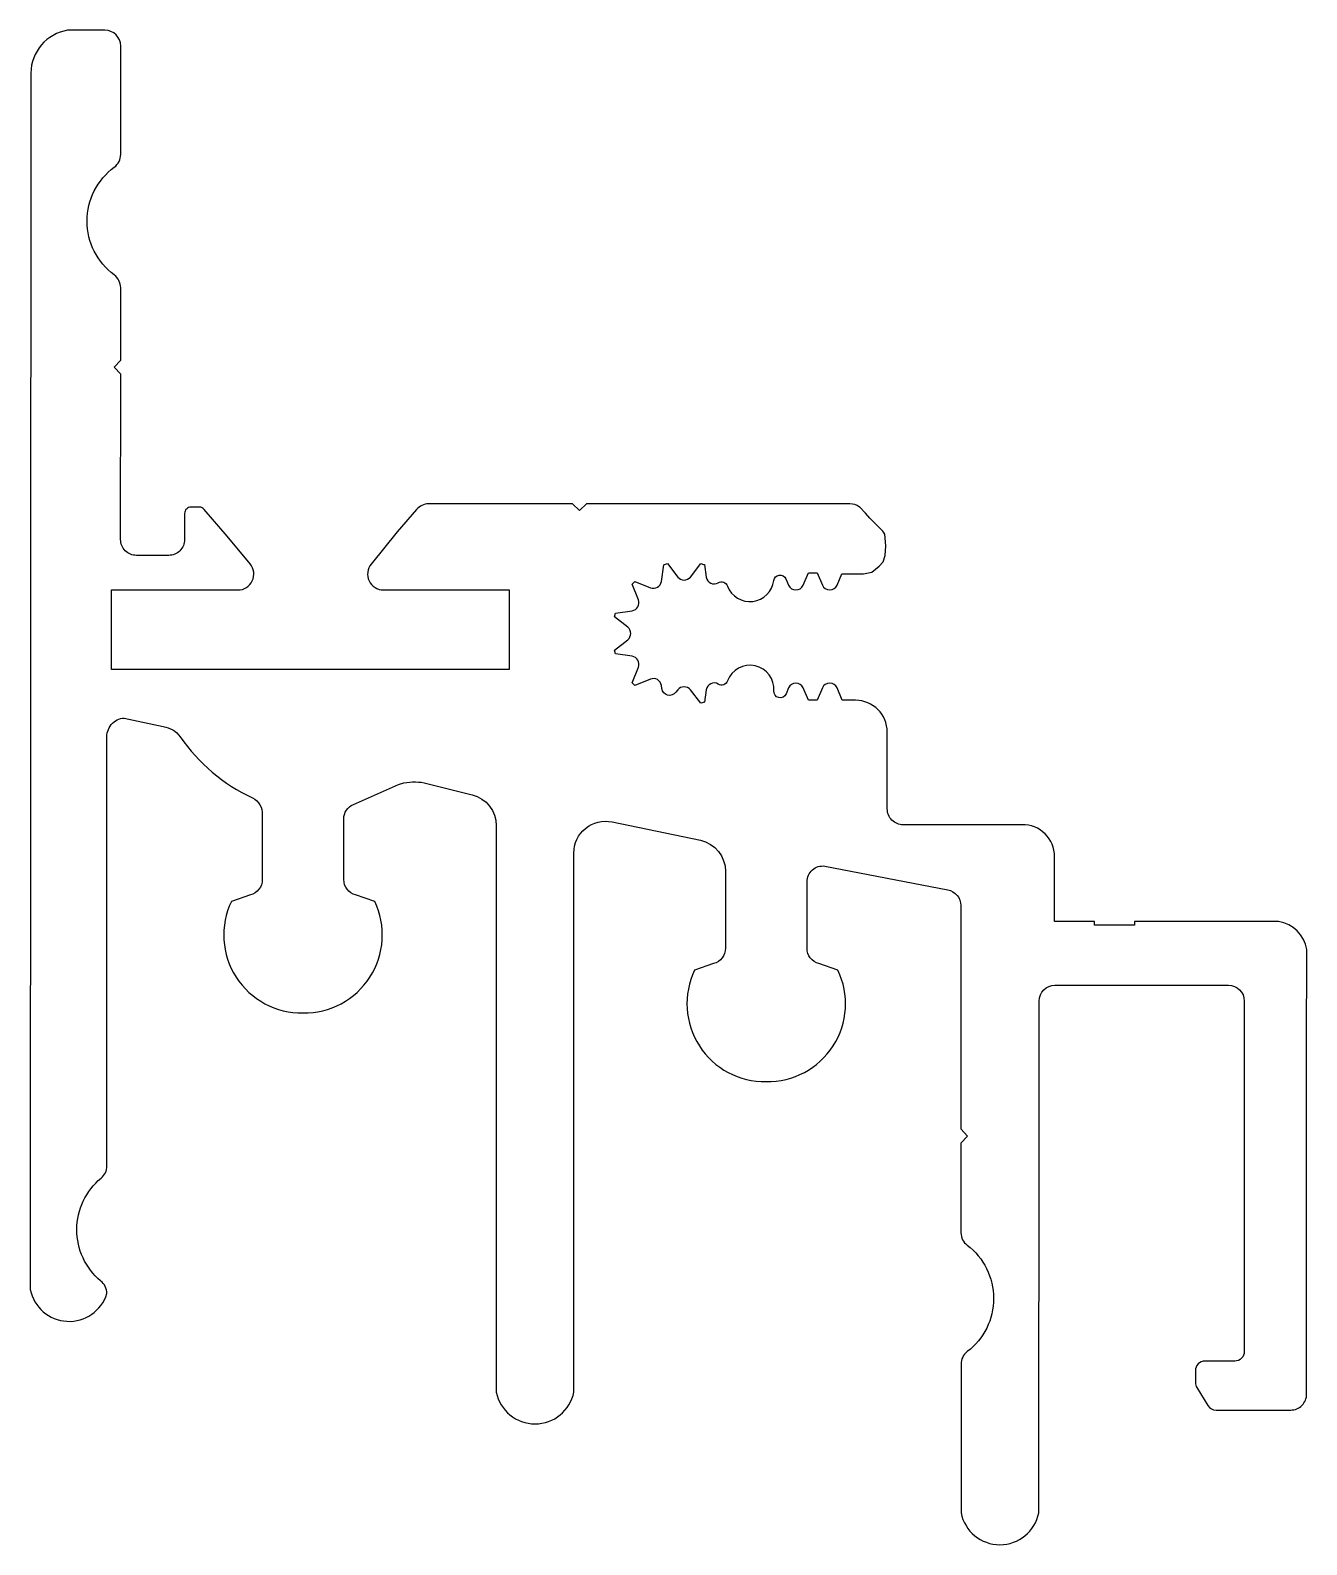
# Model space of a CAD drawing. Extents: x 548.2 to 588.4, y 716.3 to 763.8.
import ezdxf

# ---------------------------------------------------------------- set-up
doc = ezdxf.new("R2010")
doc.units = 0
doc.layers.get('0').update_dxf_attribs({"linetype": 'CONTINUOUS'})

msp = doc.modelspace()

# ---------------------------------------------------------------- linework, layer by layer
at = {"color": 7}
msp.add_lwpolyline([(575.678, 738.879, -0.414214), (575.178, 739.379), (575.178, 741.791, 0.413935), (574.178, 742.791), (573.762, 742.792), (573.599, 743.177, 0.661742), (573.138, 743.177), (572.975, 742.792), (572.7, 742.792), (572.536, 743.177, 0.661742), (572.076, 743.177), (571.997, 742.99, -0.847874), (571.613, 743.083, 0.867995), (570.159, 743.399, -0.471602), (569.867, 743.298, 0.539338), (569.489, 743.12), (569.434, 742.728), (569.318, 742.697), (568.99, 743.117, 0.487597), (568.596, 743.117), (568.536, 743.04, -0.661743), (568.091, 743.159), (568.078, 743.256, 0.487619), (567.736, 743.453), (567.242, 743.253), (567.157, 743.338), (567.357, 743.833, 0.487609), (567.16, 744.174), (566.632, 744.248), (566.601, 744.364), (567.021, 744.692, 0.487609), (567.021, 745.086), (566.601, 745.414), (566.632, 745.531), (567.16, 745.605, 0.487609), (567.357, 745.946), (567.157, 746.44), (567.242, 746.525), (567.736, 746.326, 0.487609), (568.077, 746.523), (568.152, 747.05, 0.032222), (568.268, 747.082), (568.595, 746.662, 0.488403), (568.99, 746.663), (569.316, 747.082, -0.013606), (569.434, 747.051), (569.489, 746.659, 0.539201), (569.867, 746.48, -0.471457), (570.158, 746.379, 0.786354), (571.61, 746.551, -0.767811), (571.992, 746.605), (572.076, 746.407, 0.661742), (572.536, 746.407), (572.7, 746.792), (572.975, 746.792), (573.138, 746.408, 0.661742), (573.599, 746.408), (573.75, 746.763), (574.43, 746.764), (574.691, 746.814), (574.928, 747.008), (575.047, 747.14), (575.113, 747.343), (575.132, 747.637), (575.103, 748.008), (575.034, 748.098), (574.628, 748.513), (574.494, 748.666), (574.314, 748.852), (574.302, 748.861, 0.163313), (574, 748.962), (565.727, 748.962), (565.505, 748.75), (565.283, 748.962), (560.757, 748.962, 0.213711), (560.387, 748.788), (559.779, 748.08), (558.958, 747.071, 0.631661), (559.346, 746.255), (563.299, 746.255), (563.299, 743.755), (550.799, 743.755), (550.799, 746.255), (554.77, 746.255, 0.63436), (555.156, 747.074), (554.436, 747.945), (553.712, 748.788, 0.217773), (553.561, 748.857), (553.294, 748.857, 0.414214), (553.094, 748.657), (553.094, 747.843, -0.414214), (552.594, 747.343), (551.583, 747.343, -0.414214), (551.083, 747.843), (551.086, 753.038), (550.876, 753.258), (551.086, 753.477), (551.088, 755.751, 0.218669), (550.884, 756.154, -0.506013), (550.883, 759.537, 0.238731), (551.087, 759.94), (551.086, 763.339, 0.414143), (550.586, 763.839), (549.418, 763.839, 0.367291), (548.263, 762.494), (548.244, 724.278, 0.775609), (550.652, 724.149, 0.236477), (550.455, 724.551, -0.468396), (550.47, 727.777, 0.223842), (550.652, 728.163), (550.652, 741.59, -0.419955), (551.199, 742.233), (552.422, 741.964, -0.2155), (552.956, 741.642, 0.134028), (555.228, 739.724, -0.302254), (555.535, 739.198), (555.535, 737.159, -0.340599), (555.162, 736.675), (554.563, 736.472, 0.557266), (556.816, 732.968, 0.557266), (559.069, 736.472), (558.469, 736.675, -0.340599), (558.097, 737.159), (558.097, 739.061, -0.299442), (558.399, 739.52), (559.816, 740.142), (559.989, 740.196, -0.106186), (560.71, 740.18), (562.133, 739.821, -0.343462), (562.888, 738.851), (562.888, 721.057, 0.819475), (565.329, 721.057), (565.327, 737.99, -0.47587), (566.531, 738.969), (569.303, 738.391, -0.353686), (570.093, 737.413), (570.093, 734.999, -0.340599), (569.721, 734.516), (569.121, 734.312, 0.557266), (571.374, 730.809, 0.557266), (573.627, 734.312), (573.028, 734.516, -0.340599), (572.655, 734.999), (572.655, 737.086, -0.450119), (573.216, 737.582), (577.076, 736.832, -0.364941), (577.491, 736.34), (577.491, 729.322), (577.703, 729.101), (577.491, 728.879), (577.491, 726.059, 0.228917), (577.689, 725.672, -0.49617), (577.693, 722.328, 0.234114), (577.496, 721.931), (577.496, 717.262, 0.819475), (579.937, 717.262), (579.948, 730.526), (579.949, 733.342, -0.413634), (580.449, 733.841), (585.899, 733.841, -0.407749), (586.399, 733.341), (586.399, 722.329, -0.414214), (586.099, 722.029), (585.16, 722.029, 0.414214), (584.86, 721.729), (584.86, 721.357, 0.139421), (584.905, 721.199), (585.255, 720.635, 0.259789), (585.51, 720.492), (587.858, 720.492, 0.414214), (588.358, 720.992), (588.358, 731.87), (588.36, 734.961, 0.322184), (587.476, 735.84), (582.945, 735.84), (582.945, 735.723), (581.694, 735.723), (581.694, 735.84), (580.436, 735.84), (580.436, 737.879, 0.422311), (579.414, 738.879), (575.678, 738.879)], format="xyb", dxfattribs=at)

doc.saveas('drawing.dxf')
